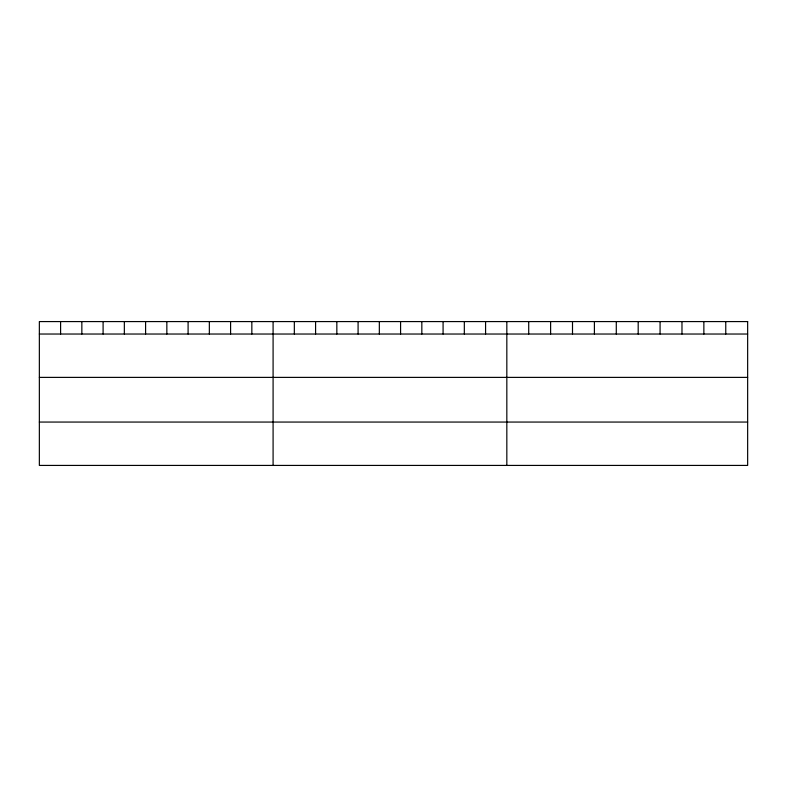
<?xml version="1.0" encoding="UTF-8"?>
<svg xmlns="http://www.w3.org/2000/svg" width="787" height="787" viewBox="0 0 787 787"><rect width="100%" height="100%" fill="white"/><g stroke="black" fill="none" stroke-linecap="round" stroke-linejoin="round"><path stroke-width="1.18" d="M39.35 334.032L747.65 334.032M39.35 377.386L747.65 377.386M39.35 422.058L747.65 422.058M725.762 321.578L725.762 334.032M703.863 321.578L703.863 334.032M681.975 321.578L681.975 334.032M660.077 321.578L660.077 334.032M638.188 321.578L638.188 334.032M616.29 321.578L616.29 334.032M594.401 321.578L594.401 334.032M572.503 321.578L572.503 334.032M550.615 321.578L550.615 334.032M528.716 321.578L528.716 334.032M506.828 321.578L506.828 465.422M485.579 321.578L485.579 334.032M464.33 321.578L464.33 334.032M443.081 321.578L443.081 334.032M421.832 321.578L421.832 334.032M400.583 321.578L400.583 334.032M379.334 321.578L379.334 334.032M358.085 321.578L358.085 334.032M336.836 321.578L336.836 334.032M315.587 321.578L315.587 334.032M294.338 321.578L294.338 334.032M273.089 321.578L273.089 465.422M251.84 321.578L251.84 334.032M230.591 321.578L230.591 334.032M209.342 321.578L209.342 334.032M188.093 321.578L188.093 334.032M166.844 321.578L166.844 334.032M145.595 321.578L145.595 334.032M124.346 321.578L124.346 334.032M103.097 321.578L103.097 334.032M81.848 321.578L81.848 334.032M60.599 321.578L60.599 334.032M747.65 321.578L39.35 321.578L39.35 465.422L747.65 465.422L747.65 321.578"/></g></svg>
